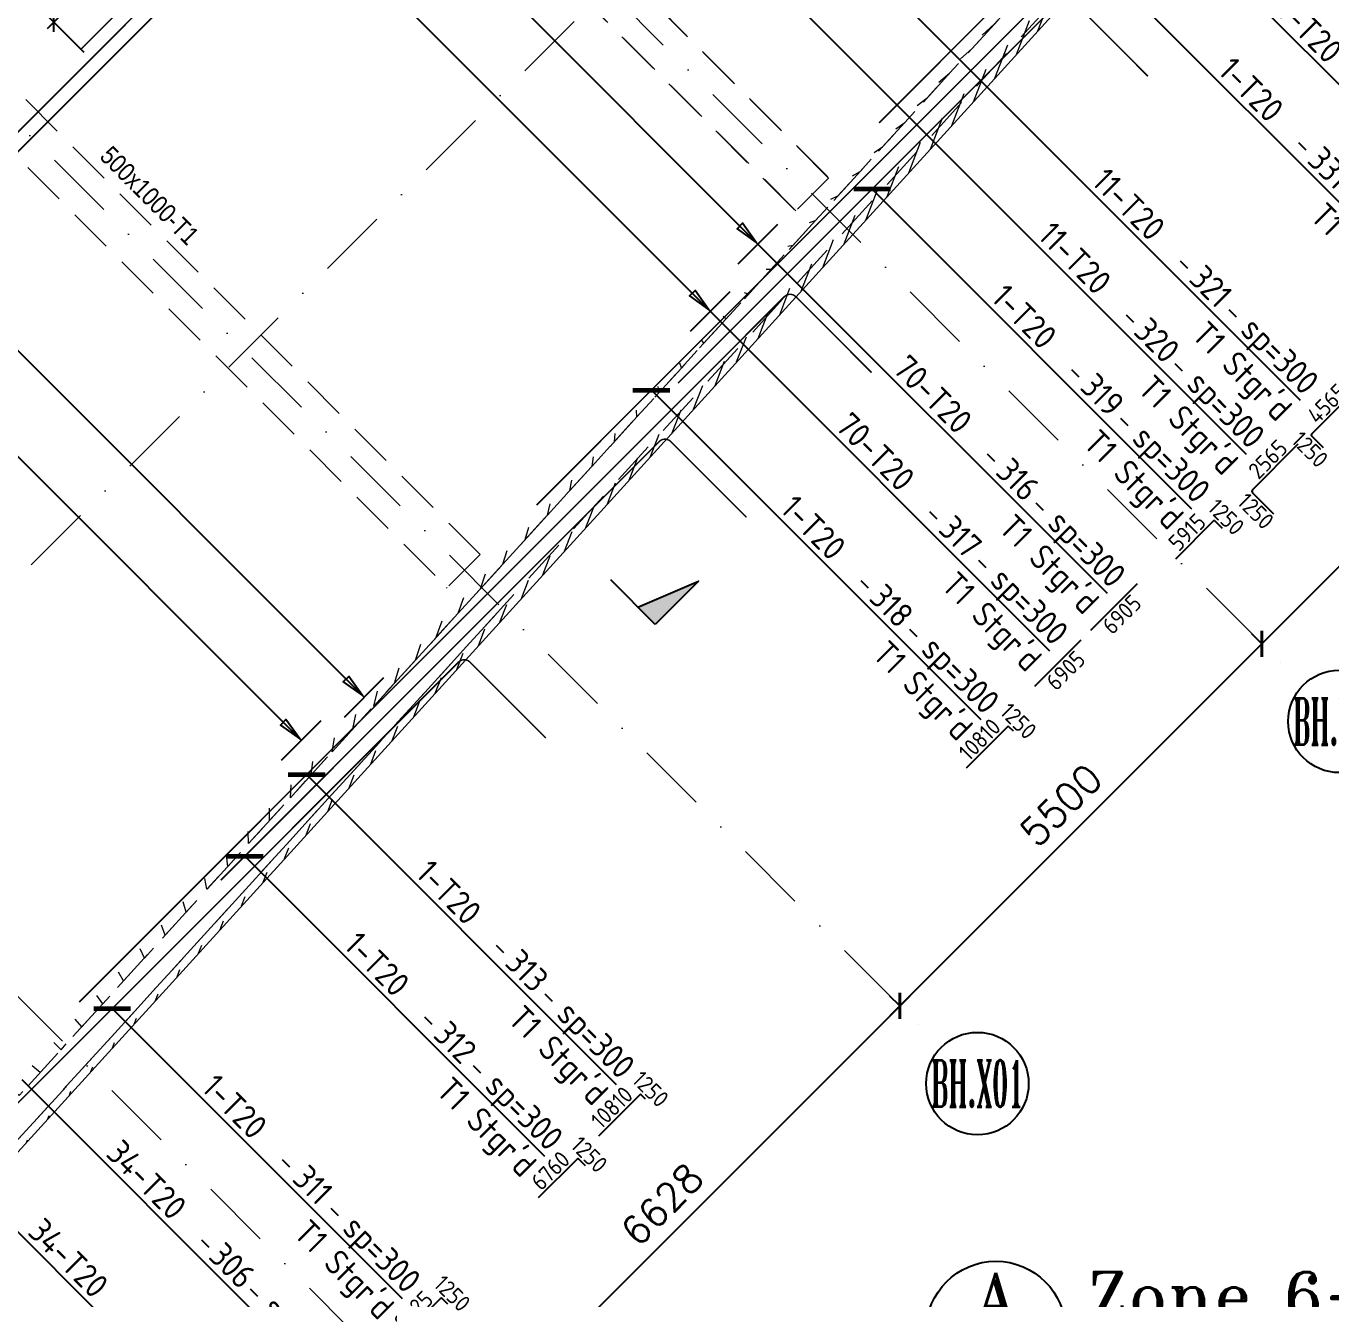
# Model space of a CAD drawing. Extents: x 660761725 to 1323371458, y 2734871439 to 5470067957.
# Drawn here: x 661601053 to 661615071, y 2735012155 to 2735025823 of the extents above; entities that cross this region are included whole.
import ezdxf
from ezdxf.enums import TextEntityAlignment as Align

# ---------------------------------------------------------------- set-up
doc = ezdxf.new("R2010")
doc.units = 0
for name, pattern in [('AXES', [1.95, 1.2, -0.25, 0.25, -0.25]), ('Hidden', [714.375, 476.25, -238.125]), ('sbp_axis_short', [10, 5, -2.5, 0, -2.5])]:
    doc.linetypes.add(name, pattern=pattern)
doc.layers.add('A-DETL', color=5, linetype='Continuous', lineweight=9, true_color=0x0000ff)
for name, color, linetype, lineweight in [('A-FLOR-PATT', 7, 'Continuous', 15), ('A-ROOF', 7, 'Continuous', 15), ('S-BEAM-IDEN', 2, 'Continuous', 9), ('S-GRID', 7, 'Continuous', 9), ('S-GRID-IDEN', 7, 'Continuous', 13)]:
    doc.layers.add(name, color=color, linetype=linetype, lineweight=lineweight)
for name, color, linetype in [('S-AXIS', 20, 'AXES'), ('S-DIMO', 100, 'Continuous'), ('S-RBAR-T16', 201, 'Continuous'), ('S-RBAR-T20', 10, 'Continuous'), ('S-RDIMO', 8, 'Continuous'), ('S-RSYMB', 7, 'Continuous'), ('S-SCEL-INDT', 222, 'Continuous'), ('S-SIMPLETEXT', 7, 'Continuous'), ('S-TXT', 3, 'Continuous')]:
    doc.layers.add(name, color=color, linetype=linetype)
doc.styles.add('Arial Narrow_1', font='ARIALN.TTF', dxfattribs={"height": 199.9999999999998})
doc.styles.add('ARMACAD', font='isocp.shx')
doc.styles.add('ROMANS', font='romans.shx')
doc.styles.add('ROMANT', font='romant')
doc.dimstyles.new('S-DIMI-100', dxfattribs={"dimscale": 100, "dimtxt": 2, "dimasz": 1.5, "dimexe": 1, "dimexo": 1, "dimgap": 1, "dimtad": 1, "dimdec": 0, "dimzin": 12, "dimdsep": 46, "dimtxsty": 'ROMANS', "dimblk": 'ARCHTICK', "dimcen": 0.09, "dimdle": 1, "dimclrd": 8, "dimclre": 8, "dimclrt": 4, "dimadec": 0, "dimazin": 3, "dimtfac": 1, "dimtdec": 0, "dimtix": 1, "dimtmove": 1, "dimatfit": 3, "dimtolj": 1, "dimtzin": 0, "dimarcsym": 0})
doc.dimstyles.new('S-DIMO-100', dxfattribs={"dimscale": 100, "dimtxt": 3, "dimasz": 2, "dimexe": 1.5, "dimexo": 1.5, "dimgap": 1.5, "dimtad": 1, "dimdec": 0, "dimzin": 12, "dimdsep": 46, "dimtxsty": 'ROMANS', "dimblk": 'ARCHTICK', "dimcen": 0.09, "dimdle": 1.5, "dimclrd": 8, "dimclre": 8, "dimclrt": 4, "dimadec": 0, "dimazin": 3, "dimtfac": 1, "dimtdec": 0, "dimtix": 1, "dimtmove": 1, "dimatfit": 3, "dimfxl": 1, "dimtolj": 1, "dimtzin": 0, "dimarcsym": 0})
pattern_1 = [(74.99999999999999, (0, 0), (-153.3407249233896, 41.08752341002518), [])]

# ---------------------------------------------------------------- blocks, each defined once
blk = doc.blocks.new('_ARCHTICK')
at = {"color": 0, "linetype": 'ByBlock', "const_width": 0.15}
blk.add_lwpolyline([(-0.5, -0.5), (0.5, 0.5)], dxfattribs=at)
blk = doc.blocks.new('*D113')
at = {"layer": 'S-DIMO', "color": 8, "lineweight": -2, "transparency": 16777216}
for p, q in [((662650641.7151127, 2734519489.808435), (662646540.5908527, 2734515388.494036)), ((662650529.1134998, 2734519390.27771), (662650429.5830785, 2734519489.803517)), ((662646640.0262022, 2734515501.190413), (662646540.5859352, 2734515600.62607))]:
    blk.add_line(p, q, dxfattribs=at)
at = {"layer": 'S-DIMO', "color": 8, "lineweight": -2, "transparency": 16777216, "xscale": 200, "yscale": 200, "zscale": 200}
for p, rotation in [((662650535.6515543, 2734519383.739959), 45.00132815847456), ((662646646.6544111, 2734515494.562512), 225.0013281584746)]:
    blk.add_blockref('_ARCHTICK', p, dxfattribs=dict(at, rotation=rotation))
at = {"layer": 'S-DIMO', "color": 4, "transparency": 16777216, "insert": (662648379.0160308, 2734517651.278353), "char_height": 300, "width": 199.5440968434552, "attachment_point": 5, "rotation": 45.00132815847457, "style": 'ROMANS'}
blk.add_mtext('\\A1;5500', dxfattribs=at)
blk = doc.blocks.new('*D114')
at = {"layer": 'S-DIMO', "color": 8, "lineweight": -2, "transparency": 16777216}
for p, q in [((662646752.7174524, 2734515600.631505), (662642651.5931929, 2734511499.317107)), ((662646640.0262022, 2734515501.190413), (662646540.585418, 2734515600.626588)), ((662642750.9389057, 2734511612.103117), (662642651.5882754, 2734511711.449142))]:
    blk.add_line(p, q, dxfattribs=at)
at = {"layer": 'S-DIMO', "color": 8, "lineweight": -2, "transparency": 16777216, "xscale": 200, "yscale": 200, "zscale": 200}
for p, rotation in [((662646646.6538938, 2734515494.563029), 45.00132815847456), ((662642757.6567513, 2734511605.385583), 225.0013281584746)]:
    blk.add_blockref('_ARCHTICK', p, dxfattribs=dict(at, rotation=rotation))
at = {"layer": 'S-DIMO', "color": 4, "transparency": 16777216, "insert": (662644490.0183705, 2734513762.101423), "char_height": 300, "width": 199.5440968434552, "attachment_point": 5, "rotation": 45.00132815847457, "style": 'ROMANS'}
blk.add_mtext('\\A1;5500', dxfattribs=at)
blk = doc.blocks.new('*D115')
at = {"layer": 'S-DIMO', "color": 8, "lineweight": -2, "transparency": 16777216}
for p, q in [((662642863.7196877, 2734511711.45468), (662637964.8870244, 2734506812.394895)), ((662642750.9389057, 2734511612.103117), (662642651.5876533, 2734511711.449763)), ((662638064.1247131, 2734506925.288924), (662637964.8821069, 2734507024.526929))]:
    blk.add_line(p, q, dxfattribs=at)
at = {"layer": 'S-DIMO', "color": 8, "lineweight": -2, "transparency": 16777216, "xscale": 200, "yscale": 200, "zscale": 200}
for p, rotation in [((662642757.6561291, 2734511605.386205), 45.00132815847456), ((662638070.9505827, 2734506918.463371), 225.0013281584746)]:
    blk.add_blockref('_ARCHTICK', p, dxfattribs=dict(at, rotation=rotation))
at = {"layer": 'S-DIMO', "color": 4, "transparency": 16777216, "insert": (662640202.1664039, 2734509474.051905), "char_height": 300, "width": 199.5440968434552, "attachment_point": 5, "rotation": 45.00132815847457, "style": 'ROMANS'}
blk.add_mtext('\\A1;6628', dxfattribs=at)
blk = doc.blocks.new('*U1142')
at = {"layer": 'S-AXIS', "color": 3, "linetype": 'Continuous'}
blk.add_circle((0, 5.5), 5.5, dxfattribs=at)
at = {"layer": 'S-AXIS', "color": 3, "linetype": 'Continuous', "ltscale": 0.5, "style": 'ROMANT', "width": 0.4, "flags": 8}
blk.add_attdef('A', text='', height=5, dxfattribs=at).set_placement((0, 5.5), align=Align.MIDDLE_CENTER)
blk = doc.blocks.new('*U1141')
at = {"layer": 'S-SCEL-INDT'}
blk.add_line((-1.598034076772778e-05, -9.017526509425661), (-4.236298395894313e-05, 0), dxfattribs=at)
blk.add_lwpolyline([(-1.598034251388655e-05, -9.017526509426535), (-2.729673832266011e-05, -5.517526509764139), (8.74998401881464, -9.017498218424205), (-1.598034251388655e-05, -9.017526509426535)], dxfattribs=at)
blk.add_solid([(8.749984018815223, -9.017498218424496), (-1.598034076772778e-05, -9.017526509423043), (4.374978361036412, -7.267512364094754), (-2.729674239717861e-05, -5.517526509763265)], dxfattribs=at)
blk = doc.blocks.new('I am… Limitless.')
at = {"layer": 'S-SCEL-INDT', "xscale": 75.00000000000088, "yscale": 75.00000000000088, "zscale": 75.00000000000088, "rotation": 45.00010152951856}
blk.add_blockref('*U1141', (662352440.7329911, 2734516181.62153), dxfattribs=at)
blk = doc.blocks.new('I am… Atomic.')
at = {"layer": 'A-FLOR-PATT', "transparency": 33554600}
h = blk.add_hatch(dxfattribs=at)
h.set_pattern_fill('ANSI31', color=8, scale=50, angle=30, style=0)
h.set_pattern_definition(pattern_1)
edge = h.paths.add_edge_path()
edge.add_line((662389967.6433319, 2734579123.010657), (662390007.8012236, 2734579503.468677))
edge.add_line((662390178.8400514, 2734578972.951882), (662393574.2351673, 2734576558.543434))
edge.add_line((662390389.9110394, 2734578822.862847), (662389967.7690635, 2734579123.040917))
edge.add_line((662401600.1085552, 2734571260.373601), (662390007.8012234, 2734579503.468677))
edge.add_line((662401045.2346829, 2734570742.112331), (662400996.5411683, 2734571280.666277))
edge.add_line((662400996.5411683, 2734571280.666277), (662391834.41239, 2734577795.702194))
edge.add_line((662401631.7932035, 2734570909.939), (662401600.1085552, 2734571260.373601))
edge.add_line((662398386.0115408, 2734568087.393885), (662401045.2346829, 2734570742.112331))
edge.add_line((662378065.801715, 2734545768.423274), (662383150.2610395, 2734551353.010825))
edge.add_line((662383150.2610395, 2734551353.010825), (662388234.7203641, 2734556937.598375))
edge.add_line((662388234.7203641, 2734556937.598375), (662393319.1796887, 2734562522.185926))
edge.add_line((662393319.1796887, 2734562522.185926), (662398403.6390133, 2734568106.773477))
edge.add_line((662377177.0145457, 2734544792.211362), (662378389.7704264, 2734546124.258873))
edge.add_line((662345219.5168241, 2734509691.243385), (662350637.7770958, 2734515642.46591))
edge.add_line((662350637.7770958, 2734515642.46591), (662356056.0373675, 2734521593.688435))
edge.add_line((662356056.0373675, 2734521593.688435), (662361474.2976393, 2734527544.91096))
edge.add_line((662361474.2976393, 2734527544.91096), (662366892.5579109, 2734533496.133485))
edge.add_line((662366892.5579109, 2734533496.133485), (662372310.8181826, 2734539447.35601))
edge.add_line((662372310.8181826, 2734539447.35601), (662377729.0784543, 2734545398.578536))
edge.add_line((662345267.5598451, 2734509156.384884), (662400082.3408674, 2734569362.972085))
edge.add_line((662401418.6805061, 2734570690.601139), (662400941.3227103, 2734570214.051982))
edge.add_line((662400082.3408674, 2734569362.972085), (662401631.7932035, 2734570909.939))
h = blk.add_hatch(dxfattribs=at)
h.set_pattern_fill('ANSI31', color=8, scale=50, angle=30, style=0)
h.set_pattern_definition(pattern_1)
edge = h.paths.add_edge_path()
edge.add_line((662345468.2720397, 2734510142.524049), (662345661.1307589, 2734509588.669044))
edge.add_line((662345219.5168241, 2734509691.243385), (662350637.7770958, 2734515642.46591))
edge.add_line((662350637.7770958, 2734515642.46591), (662356056.0373675, 2734521593.688435))
edge.add_line((662356056.0373675, 2734521593.688435), (662361474.2976393, 2734527544.91096))
edge.add_line((662361474.2976393, 2734527544.91096), (662366892.5579109, 2734533496.133485))
edge.add_line((662366892.5579109, 2734533496.133485), (662372310.8181826, 2734539447.35601))
edge.add_line((662372310.8181826, 2734539447.35601), (662377729.0784543, 2734545398.578536))
edge.add_line((662345267.5598451, 2734509156.384884), (662400082.3408674, 2734569362.972085))
at = {"layer": 'A-DETL', "color": 8, "linetype": 'Hidden', "lineweight": 9}
for p, q in [((662399013.4511831, 2734568320.204953), (662345232.817815, 2734509249.488402)), ((662354781.2747371, 2734520496.512781), (662348366.2298224, 2734526911.564058)), ((662348375.3924686, 2734526907.89297), (662354784.0222851, 2734520499.258766)), ((662348012.7404133, 2734526558.074927), (662354427.785328, 2734520143.02365)), ((662354430.404629, 2734520145.641461), (662348021.4752218, 2734526554.575255)), ((662351037.8658978, 2734516453.002254), (662344513.5569398, 2734522982.844296)), ((662344159.6396613, 2734522629.526549), (662350684.0984387, 2734516099.534561)), ((662354784.0222851, 2734520499.258766), (662354430.404629, 2734520145.641461)), ((662354781.2747371, 2734520496.512781), (662354784.0222851, 2734520499.258766)), ((662354430.404629, 2734520145.641461), (662354427.785328, 2734520143.02365)), ((662354430.1369091, 2734520145.375229), (662354430.368954, 2734520145.607274)), ((662351037.8658978, 2734516453.002254), (662350684.0984387, 2734516099.534561)), ((662351031.5755024, 2734516446.715436), (662351037.8658978, 2734516453.002254)), ((662350684.0984387, 2734516099.534561), (662350677.8080015, 2734516093.247701)), ((662351208.4437448, 2734515812.901352), (662345232.817815, 2734509249.488402))]:
    blk.add_line(p, q, dxfattribs=at)
at = {"layer": 'A-DETL', "color": 8, "linetype": 'Hidden', "lineweight": 9, "flags": 128}
blk.add_lwpolyline([(662345219.5168241, 2734509691.243385), (662350637.7770958, 2734515642.46591), (662356056.0373675, 2734521593.688435), (662361474.2976393, 2734527544.91096), (662366892.5579109, 2734533496.133485), (662372310.8181826, 2734539447.35601), (662377729.0784543, 2734545398.578536)], dxfattribs=at)
at = {"layer": 'A-ROOF', "color": 8, "lineweight": 13}
blk.add_line((662345267.5598451, 2734509156.384884), (662400082.3408674, 2734569362.972085), dxfattribs=at)
at = {"layer": 'S-BEAM-IDEN', "color": 8, "insert": (662347080.5751344, 2734520856.553458), "char_height": 199.9999999999999, "width": 1699.577499999999, "attachment_point": 1, "rotation": 314.9757148259339, "style": 'Arial Narrow_1'}
blk.add_mtext('500x1000-T1', dxfattribs=at)
blk = doc.blocks.new('*D263')
at = {"layer": 'S-RBAR-T16', "color": 8, "lineweight": -2, "transparency": 16777216}
for p, q in [((661602410.5840797, 2735026926.660038), (661601279.2129958, 2735025795.289526)), ((661602666.9609102, 2735026528.861686), (661602269.1627235, 2735026926.660074)), ((661601677.011469, 2735025538.912244), (661601279.2130315, 2735025936.710883))]:
    blk.add_line(p, q, dxfattribs=at)
at = {"layer": 'S-RBAR-T16', "color": 8, "lineweight": -2, "transparency": 16777216, "xscale": 150, "yscale": 150, "zscale": 150}
for p, rotation in [((661602339.8733838, 2735026855.949378), 44.99998551075053), ((661601349.9236917, 2735025866.000187), 224.9999855107505)]:
    blk.add_blockref('_ARCHTICK', p, dxfattribs=dict(at, rotation=rotation))
at = {"layer": 'S-RBAR-T16', "color": 4, "transparency": 16777216, "char_height": 200, "attachment_point": 5, "rotation": 44.99998551075046, "style": 'ROMANS'}
for s, insert in [('\\A1;1400', (661601703.4772178, 2735026502.396175)), ('\\A1;Lap', (661602009.8900788, 2735026195.983158))]:
    blk.add_mtext(s, dxfattribs=dict(at, insert=insert))
blk = doc.blocks.new('*U482')
at = {"layer": 'S-TXT'}
blk.add_circle((0, 0), 7.499999999822649, dxfattribs=at)
at = {"layer": 'S-TXT', "color": 7, "style": 'ROMANT', "flags": 8}
blk.add_attdef('01', text='', height=5.000000001018634, dxfattribs=at).set_placement((0, 3.750000000763976), align=Align.MIDDLE)
blk.add_attdef('PLAN', text='', height=5.000000001018634, dxfattribs=at).set_placement((9.909673645741805, -0.1666666667006211), align=Align.BOTTOM_LEFT)
at = {"layer": 'S-TXT', "style": 'ROMANS', "width": 0.7499999997726263, "flags": 8}
blk.add_attdef('1:250', text='', height=2.500000000509317, dxfattribs=at).set_placement((285.3366143718506, -4.500000000916803), align=Align.BOTTOM_RIGHT)
at = {"layer": 'S-TXT', "style": 'ROMANS', "width": 0.6999999997953636, "flags": 8}
blk.add_attdef('-', text='', height=2.250000000458385, dxfattribs=at).set_placement((0, -2.264055869549338), align=Align.MIDDLE)
blk = doc.blocks.new('cadf_10')
at = {"color": 1}
for p, q in [((-4.158496580606208, 1.201089783226742), (-5.644468778018359, 1.201089783226742)), ((4.158496580606207, 1.201089783226742), (5.644468778018359, 1.201089783226742))]:
    blk.add_line(p, q, dxfattribs=at)
at = {"style": 'ARMACAD'}
for tag, p in [('$COM1', (-10.93526643674234, 2.542619974829577)), ('$COM2', (-9.757982686735758, -5.302973364669228))]:
    blk.add_attdef(tag, text='', height=3.5, dxfattribs=at).set_placement(p, align=Align.BOTTOM_RIGHT)
at = {"color": 1, "style": 'ARMACAD'}
blk.add_attdef('$NUM', text='', height=3.5, dxfattribs=at).set_placement((0, 0), align=Align.CENTER)
blk = doc.blocks.new('CADF_02')
at = {"color": 0}
blk.add_lwpolyline([(0, 0), (2.5, -0.4166666679084301), (2.5, 0.4166666679084301)], close=True, dxfattribs=at)
blk = doc.blocks.new('cadf_03')
at = {"color": 8}
blk.add_lwpolyline([(-3.725290298461914e-09, 2.99999999627471), (3.725290298461914e-09, -3.000000007450581)], dxfattribs=at)
blk.add_blockref('CADF_02', (0.2513523101806641, 0), dxfattribs=at)
blk = doc.blocks.new('cadf_04')
at = {"color": 8, "const_width": 0.5000000000000002}
blk.add_lwpolyline([(1.414213560521603, 1.414213564246893), (-1.414213556796312, -1.414213556796312)], dxfattribs=at)
blk = doc.blocks.new('*U537', base_point=(661605570.1956782, 2735012353.926122))
at = {"layer": 'S-RSYMB'}
blk.add_lwpolyline([(661605374.7340604, 2735012103.926132), (661605314.0455792, 2735012164.614617, -0.4142135623730951), (661605314.0455794, 2735012173.758735), (661605742.3191714, 2735012602.032302, -0.4142135623730951), (661605751.4632894, 2735012602.032301), (661605812.1517706, 2735012541.343817)], format="xyb", dxfattribs=at)
at = {"layer": 'S-RSYMB', "style": 'ARMACAD'}
for tag, rotation, p in [('D2', 314.9999983306905, (661605863.1248121, 2735012653.005336)), ('D1', 44.99999833464464, (661605446.865098, 2735012469.212801)), ('D0', 314.9999983264963, (661605263.0725377, 2735012052.953097))]:
    blk.add_attdef(tag, text='', height=180, rotation=rotation, dxfattribs=at).set_placement(p, align=Align.MIDDLE_CENTER)
blk = doc.blocks.new('*U538', base_point=(661606815.8143741, 2735013599.544745))
at = {"layer": 'S-RSYMB'}
blk.add_lwpolyline([(661606563.4691869, 2735013389.893685), (661606980.52186, 2735013806.946335, -0.4142135623730951), (661606991.3832649, 2735013806.946334), (661607063.4691869, 2735013734.860408)], format="xyb", dxfattribs=at)
at = {"layer": 'S-RSYMB', "style": 'ARMACAD'}
for tag, rotation, p in [('D1', 314.9999983894099, (661607108.743508, 2735013852.220649)), ('D0', 44.99999838769148, (661606690.6782459, 2735013679.737292))]:
    blk.add_attdef(tag, text='', height=180, rotation=rotation, dxfattribs=at).set_placement(p, align=Align.MIDDLE_CENTER)
blk = doc.blocks.new('*U539', base_point=(661608325.6879568, 2735015109.418239))
at = {"layer": 'S-RSYMB'}
blk.add_lwpolyline([(661608061.2151669, 2735014886.190721), (661608506.1776508, 2735015331.15318, -0.4142135623730951), (661608513.3844503, 2735015331.15318), (661608561.215167, 2735015283.322461)], format="xyb", dxfattribs=at)
at = {"layer": 'S-RSYMB', "style": 'ARMACAD'}
for tag, rotation, p in [('D1', 314.9999983894099, (661608618.6170907, 2735015388.555098)), ('D0', 44.99999839315124, (661608202.3791313, 2735015189.989233))]:
    blk.add_attdef(tag, text='', height=180, rotation=rotation, dxfattribs=at).set_placement(p, align=Align.MIDDLE_CENTER)
blk = doc.blocks.new('*U542', base_point=(661612860.362728, 2735019644.092744))
at = {"layer": 'S-RSYMB'}
blk.add_lwpolyline([(661612860.362728, 2735019394.092758), (661613360.362728, 2735019894.09273)], dxfattribs=at)
at = {"layer": 'S-RSYMB', "style": 'ARMACAD'}
blk.add_attdef('D0', text='', height=180, rotation=44.99999838987971, dxfattribs=at).set_placement((661613191.6800056, 2735019562.775462), align=Align.MIDDLE_CENTER)
blk = doc.blocks.new('*U543', base_point=(661612243.5739732, 2735019027.304025))
at = {"layer": 'S-RSYMB'}
blk.add_lwpolyline([(661612243.5739732, 2735018777.304039), (661612743.5739732, 2735019277.304011)], dxfattribs=at)
at = {"layer": 'S-RSYMB', "style": 'ARMACAD'}
blk.add_attdef('D0', text='', height=180, rotation=44.99999838638249, dxfattribs=at).set_placement((661612574.8912507, 2735018945.986742), align=Align.MIDDLE_CENTER)
blk = doc.blocks.new('*U544', base_point=(661614459.7765173, 2735021243.506439))
at = {"layer": 'S-RSYMB'}
blk.add_lwpolyline([(661614195.30374, 2735021020.278935), (661614640.2661948, 2735021465.241365, -0.4142135623730951), (661614647.4729981, 2735021465.241365), (661614695.3037401, 2735021417.410621)], format="xyb", dxfattribs=at)
at = {"layer": 'S-RSYMB', "style": 'ARMACAD'}
for tag, rotation, p in [('D1', 314.9999983894099, (661614752.7056512, 2735021522.64327)), ('D0', 44.999998390896, (661614336.4676899, 2735021324.077433))]:
    blk.add_attdef(tag, text='', height=180, rotation=rotation, dxfattribs=at).set_placement(p, align=Align.MIDDLE_CENTER)
blk = doc.blocks.new('*U545', base_point=(661613523.5576953, 2735020307.287672))
at = {"layer": 'S-RSYMB'}
blk.add_lwpolyline([(661613275.4891344, 2735020102.424157), (661613682.6998101, 2735020509.634809, -0.4142135623730951), (661613694.8499597, 2735020509.634809), (661613775.4891344, 2735020428.99563)], format="xyb", dxfattribs=at)
at = {"layer": 'S-RSYMB', "style": 'ARMACAD'}
for tag, rotation, p in [('D1', 314.9999983894099, (661613816.4868292, 2735020550.632497)), ('D0', 44.99999839033867, (661613397.7771947, 2735020387.346766))]:
    blk.add_attdef(tag, text='', height=180, rotation=rotation, dxfattribs=at).set_placement(p, align=Align.MIDDLE_CENTER)
blk = doc.blocks.new('*U975', base_point=(661614885.2317541, 2735021739.672328))
at = {"layer": 'S-RSYMB'}
blk.add_lwpolyline([(661614984.1752322, 2735021498.466245), (661614888.2258921, 2735021594.415591, -0.4142135623730951), (661614888.2258925, 2735021608.87257), (661615260.231754, 2735021980.87841)], format="xyb", dxfattribs=at)
at = {"layer": 'S-RSYMB', "style": 'ARMACAD'}
for tag, rotation, p in [('D1', 44.99999839136692, (661615013.240865, 2735021855.863451)), ('D0', 314.9999983264963, (661614875.2126005, 2735021485.45296))]:
    blk.add_attdef(tag, text='', height=134.9999999655033, rotation=rotation, dxfattribs=at).set_placement(p, align=Align.MIDDLE_CENTER)
blk = doc.blocks.new('*U976', base_point=(661614306.2508491, 2735021160.691456))
at = {"layer": 'S-RSYMB'}
blk.add_lwpolyline([(661614484.3357677, 2735020876.527741), (661614311.639894, 2735021049.223625, -0.4142135623730951), (661614311.6398947, 2735021075.244237), (661614681.250849, 2735021444.855171)], format="xyb", dxfattribs=at)
at = {"layer": 'S-RSYMB', "style": 'ARMACAD'}
for tag, rotation, p in [('D1', 44.99999838716188, (661614435.4574137, 2735021321.037666)), ('D0', 314.9999983264963, (661614336.9998692, 2735020901.887725))]:
    blk.add_attdef(tag, text='', height=134.9999999655033, rotation=rotation, dxfattribs=at).set_placement(p, align=Align.MIDDLE_CENTER)
blk = doc.blocks.new('I am… All Range.')
at = {"layer": 'S-GRID', "color": 8, "linetype": 'sbp_axis_short', "lineweight": 13, "ltscale": 150}
for p, q in [((662627061.1529542, 2734509978.252891), (662693164.7237693, 2734576081.823706)), ((662618471.4835767, 2734543669.734396), (662647091.3762469, 2734515049.841725)), ((662614582.3962799, 2734539780.647099), (662643202.2889504, 2734511160.754429)), ((662609895.5820874, 2734535093.832907), (662638515.474758, 2734506473.940236))]:
    blk.add_line(p, q, dxfattribs=at)
at = {"layer": 'S-GRID-IDEN', "color": 9}
ref = blk.add_blockref('*U1142', (662647480.2928351, 2734514110.940855), dxfattribs=dict(at, xscale=100.0000000000075, yscale=100, zscale=100.0000000000028, rotation=359.9999999381469))
ref.add_attrib('A', 'BH.X02', dxfattribs={"layer": 'S-AXIS', "color": 3, "linetype": 'Continuous', "ltscale": 0.5, "height": 499.9999999999999, "rotation": 359.9999999381469, "style": 'ROMANT', "width": 0.4000000000000299}).set_placement((662647480.2928357, 2734514660.940855), align=Align.MIDDLE_CENTER)
ref = blk.add_blockref('*U1142', (662643591.2055386, 2734510221.853559), dxfattribs=dict(at, xscale=100.0000000000075, yscale=100, zscale=100.0000000000028, rotation=359.9999999381469))
ref.add_attrib('A', 'BH.X01', dxfattribs={"layer": 'S-AXIS', "color": 3, "linetype": 'Continuous', "ltscale": 0.5, "height": 499.9999999999999, "rotation": 359.9999999381469, "style": 'ROMANT', "width": 0.4000000000000299}).set_placement((662643591.2055392, 2734510771.853558), align=Align.MIDDLE_CENTER)
at = {"layer": 'S-DIMO', "color": 3}
for base, p1, p2, picture, middle in [((662646646.6544111, 2734515494.562512), (662650635.1819755, 2734519284.214152), (662646746.0946782, 2734515395.126855), '*D113', (662648379.0160308, 2734517651.278353)), ((662642757.6567513, 2734511605.385583), (662646746.0946782, 2734515395.126855), (662642857.0073817, 2734511506.039558), '*D114', (662644490.0183705, 2734513762.101423)), ((662638070.9505827, 2734506918.463371), (662642857.0073817, 2734511506.039558), (662638170.193189, 2734506819.225366), '*D115', (662640202.1664039, 2734509474.051905))]:
    dim = blk.add_linear_dim(base=base, p1=p1, p2=p2, angle=45.00132815847456, dimstyle='S-DIMO-100', dxfattribs=at)
    dim.commit()
    dim.dimension.update_dxf_attribs({"geometry": picture, "text_midpoint": middle})

msp = doc.modelspace()

# ---------------------------------------------------------------- linework, layer by layer
at = {"layer": 'S-RBAR-T20', "linetype": 'Hidden', "const_width": 16}
for points in [[(661610217.119737, 2735024784.072776), (661617791.8198513, 2735032358.772466, -0.4142135623730951), (661617914.5028777, 2735032358.772462), (661618728.7363133, 2735031544.538981)], [(661606536.617107, 2735020679.306297), (661614111.3126566, 2735028254.001421, -0.4142135623730951), (661614233.9956831, 2735028254.001418), (661615048.2291187, 2735027439.767936)], [(661608056.6101949, 2735021987.740334), (661612168.3158092, 2735026099.445717, -0.4142135623730951), (661612290.9988357, 2735026099.445714), (661613105.2322713, 2735025285.212233)], [(661601624.381928, 2735015342.807337), (661609199.0819712, 2735022917.506955, -0.4142135623730951), (661609321.7649976, 2735022917.506952), (661610135.9984332, 2735022103.27347)], [(661603144.3750157, 2735016651.241374), (661607855.1177197, 2735021361.983813, -0.4142135623730951), (661607977.8007461, 2735021361.983809), (661608792.0341817, 2735020547.750328)], [(661600766.774045, 2735012310.358619), (661599952.5406102, 2735013124.592102, -0.4142135623730951), (661599952.5406138, 2735013247.275128), (661605698.5186161, 2735018993.252796, -0.4142135623730951), (661605821.2016426, 2735018993.252792), (661606635.4350775, 2735018179.01931)]]:
    msp.add_lwpolyline(points, format="xyb", dxfattribs=at)
for points in [[(661601641.9425274, 2735025573.98115), (661606524.5267556, 2735030456.565104)], [(661598143.347941, 2735021652.268832), (661604257.664635, 2735027766.585182)], [(661596623.3548529, 2735020343.834795), (661602737.6715333, 2735026458.151132)]]:
    msp.add_lwpolyline(points, dxfattribs=at)
at = {"layer": 'S-RDIMO'}
for p, q in [((661602535.3423549, 2735029863.047688), (661608915.7182859, 2735023482.671399)), ((661602024.3330837, 2735029140.47948), (661608404.7090144, 2735022760.10319)), ((661612999.5480844, 2735027354.942002), (661616643.9586871, 2735023710.531185)), ((661612261.921382, 2735026828.874306), (661616012.1114664, 2735023078.684002)), ((661604684.6545283, 2735018615.784858), (661598092.1465688, 2735025208.293188)), ((661604009.824175, 2735018152.513507), (661597417.3162153, 2735024745.021836)), ((661610142.0646652, 2735024073.194686), (661613574.343236, 2735020640.915913)), ((661607770.821856, 2735021913.510983), (661611308.8799099, 2735018375.452721)), ((661604066.1874534, 2735017784.612727), (661607392.1134715, 2735014458.686512)), ((661603401.2134781, 2735016908.079821), (661606621.3600119, 2735013687.933098)), ((661601977.3300693, 2735015272.064466), (661605091.4105877, 2735012157.983763)), ((661601005.5524483, 2735014511.845865), (661604225.4124489, 2735011291.985675)), ((661600059.2336226, 2735013777.659124), (661603385.1596373, 2735010451.732913))]:
    msp.add_line(p, q, dxfattribs=at)
for points in [[(661604291.4865257, 2735032253.868657), (661614739.3909793, 2735021805.963589)], [(661603606.7261375, 2735031780.667274), (661614160.4100744, 2735021226.982718)], [(661608915.7182859, 2735023482.671399), (661612665.9083655, 2735019732.481097)], [(661608404.7090144, 2735022760.10319), (661612049.119611, 2735019115.692379)]]:
    msp.add_lwpolyline(points, dxfattribs=at)

# ---------------------------------------------------------------- block references
at = {"layer": 'S-AXIS'}
for name, p in [('I am… All Range.', (-1032317.531363606, 503695.4297404289)), ('I am… Atomic.', (-745106.9118326902, 503695.4297404289)), ('I am… Limitless.', (-745106.9118326902, 503695.4297404289))]:
    msp.add_blockref(name, p, dxfattribs=at)
ref = msp.add_blockref('*U482', (661611471.9268943, 2735011809.330571), dxfattribs=dict(at, xscale=100, yscale=100, zscale=100))
ref.add_attrib('01', 'A', dxfattribs={"layer": 'S-TXT', "color": 7, "height": 500.0000001018634, "style": 'ROMANT'}).set_placement((661611471.9268943, 2735012184.330571), align=Align.MIDDLE)
ref.add_attrib('PLAN', 'Zone 6-Level 5-Rebar-Slab-Top Reinforcement T1 Layer- Plan ', dxfattribs={"layer": 'S-TXT', "color": 7, "height": 500.0000001018634, "style": 'ROMANT'}).set_placement((661612462.8942589, 2735011792.663904), align=Align.BOTTOM_LEFT)
at = {"layer": 'S-RDIMO'}
for name, p, xscale, yscale, zscale, rotation in [('cadf_04', (661610142.0646652, 2735024073.194686), 100, 100, 100, 314.9999983134862), ('cadf_03', (661608915.7182859, 2735023482.671399), 100, 100, 100, 134.9999983888983), ('cadf_03', (661608404.7090144, 2735022760.10319), 100, 100, 100, 134.9999983894336), ('cadf_04', (661607770.821856, 2735021913.510983), 99.99999999999987, 99.99999999999987, 99.99999999999987, 314.9999983117856), ('cadf_03', (661604684.6545283, 2735018615.784858), 100, 100, 100, 134.9999983920455), ('cadf_03', (661604009.8241749, 2735018152.513507), 99.99999999999999, 99.99999999999999, 99.99999999999999, 134.9999983941175), ('cadf_04', (661604066.1874534, 2735017784.612727), 100.0000000000001, 100.0000000000001, 100.0000000000001, 314.9999983067901), ('cadf_04', (661603401.2134778, 2735016908.079821), 100, 100, 100, 314.9999983182816), ('cadf_04', (661601977.3300692, 2735015272.064466), 99.99999999999999, 99.99999999999999, 99.99999999999999, 314.9999983047337)]:
    msp.add_blockref(name, p, dxfattribs=dict(at, xscale=xscale, yscale=yscale, zscale=zscale, rotation=rotation))
at = {"layer": 'S-RSYMB', "xscale": 1.330000013113022, "yscale": 1.330000042915344, "zscale": 1.33}
for name, p, values in [('*U975', (661614859.7854543, 2735021614.980045, -1.33e-08), {'D0': '1250', 'D1': '4565'}), ('*U976', (661614222.4046003, 2735020958.671394, -1.33e-08), {'D0': '1250', 'D1': '2565'})]:
    msp.add_blockref(name, p, dxfattribs=at).add_auto_attribs(values)
at = {"layer": 'S-RSYMB'}
for name, p, values in [('*U545', (661613652.4434569, 2735020308.689766, 1e-08), {'D0': '5915', 'D1': '1250'}), ('*U542', (661612492.8591336, 2735019587.130422), {'D0': '6905'}), ('*U543', (661611889.6198717, 2735018983.891196), {'D0': '6905'}), ('*U544', (661611420.8131074, 2735018081.673156, 1e-08), {'D0': '10810', 'D1': '1250'}), ('*U539', (661607468.8047727, 2735014129.665068, 1e-08), {'D0': '10810', 'D1': '1250'}), ('*U538', (661606810.2806271, 2735013452.580276, 1e-08), {'D0': '6760', 'D1': '1250'}), ('*U537', (661605338.0149722, 2735011914.802315, -1e-08), {'D0': '1250', 'D1': '8325', 'D2': '1250'})]:
    msp.add_blockref(name, p, dxfattribs=at).add_auto_attribs(values)
at = {"layer": 'S-SIMPLETEXT'}
ref = msp.add_blockref('cadf_10', (661615594.3694499, 2735024839.669999), dxfattribs=dict(at, xscale=74.99999998083516, yscale=75, zscale=75, rotation=314.9999983257133))
ref.add_attrib('$NUM', '330', dxfattribs={"color": 1, "height": 262.5, "rotation": 315, "style": 'ARMACAD', "flags": 2}).set_placement((661615594.3694499, 2735024839.669999), align=Align.CENTER)
ref.add_attrib('$COM1', '1-T20         sp=300', dxfattribs={"height": 262.5, "rotation": 315, "style": 'ARMACAD', "flags": 2}).set_placement((661616683.7334447, 2735023750.305941), align=Align.RIGHT)
ref = msp.add_blockref('cadf_10', (661614962.5222293, 2735024207.822816), dxfattribs=dict(at, xscale=74.99999998083517, yscale=75, zscale=75, rotation=314.9999983257132))
ref.add_attrib('$NUM', '331', dxfattribs={"color": 1, "height": 262.5, "rotation": 315, "style": 'ARMACAD', "flags": 2}).set_placement((661614962.5222293, 2735024207.822816), align=Align.CENTER)
ref.add_attrib('$COM1', '1-T20         sp=300', dxfattribs={"height": 262.5, "rotation": 315, "style": 'ARMACAD', "flags": 2}).set_placement((661616051.886224, 2735023118.458757), align=Align.RIGHT)
ref = msp.add_blockref('cadf_10', (661613689.8017422, 2735022935.102403), dxfattribs=dict(at, xscale=74.99999998083517, yscale=75, zscale=75, rotation=314.9999983257132))
ref.add_attrib('$NUM', '321', dxfattribs={"color": 1, "height": 262.5, "rotation": 315, "style": 'ARMACAD', "flags": 2}).set_placement((661613689.8017422, 2735022935.102403), align=Align.CENTER)
ref.add_attrib('$COM1', '11-T20         sp=300', dxfattribs={"height": 262.5, "rotation": 315, "style": 'ARMACAD', "flags": 2}).set_placement((661614779.1657369, 2735021845.738345), align=Align.RIGHT)
ref = msp.add_blockref('cadf_10', (661613110.8208373, 2735022356.121532), dxfattribs=dict(at, xscale=74.99999998083516, yscale=75, zscale=75, rotation=314.9999983257133))
ref.add_attrib('$NUM', '320', dxfattribs={"color": 1, "height": 262.5, "rotation": 315, "style": 'ARMACAD', "flags": 2}).set_placement((661613110.8208373, 2735022356.121532), align=Align.CENTER)
ref.add_attrib('$COM1', '11-T20         sp=300', dxfattribs={"height": 262.5, "rotation": 315, "style": 'ARMACAD', "flags": 2}).set_placement((661614200.184832, 2735021266.757473), align=Align.RIGHT)
ref = msp.add_blockref('cadf_10', (661612524.7539988, 2735021770.054727), dxfattribs=dict(at, xscale=74.99999998083517, yscale=75, zscale=75, rotation=314.9999983257133))
ref.add_attrib('$NUM', '319', dxfattribs={"color": 1, "height": 262.5, "rotation": 315, "style": 'ARMACAD', "flags": 2}).set_placement((661612524.7539988, 2735021770.054727), align=Align.CENTER)
ref.add_attrib('$COM1', '1-T20         sp=300', dxfattribs={"height": 262.5, "rotation": 315, "style": 'ARMACAD', "flags": 2}).set_placement((661613614.1179934, 2735020680.690669), align=Align.RIGHT)
ref = msp.add_blockref('cadf_10', (661611616.3191288, 2735020861.619911), dxfattribs=dict(at, xscale=74.99999998083516, yscale=75, zscale=75, rotation=314.9999983257133))
ref.add_attrib('$NUM', '316', dxfattribs={"color": 1, "height": 262.5, "rotation": 315, "style": 'ARMACAD', "flags": 2}).set_placement((661611616.3191288, 2735020861.619911), align=Align.CENTER)
ref.add_attrib('$COM1', '70-T20         sp=300', dxfattribs={"height": 262.5, "rotation": 315, "style": 'ARMACAD', "flags": 2}).set_placement((661612705.6831232, 2735019772.255852), align=Align.RIGHT)
ref = msp.add_blockref('cadf_10', (661610999.530374, 2735020244.831192), dxfattribs=dict(at, xscale=74.99999998083516, yscale=75, zscale=75, rotation=314.9999983257133))
ref.add_attrib('$NUM', '317', dxfattribs={"color": 1, "height": 262.5, "rotation": 315, "style": 'ARMACAD', "flags": 2}).set_placement((661610999.530374, 2735020244.831192), align=Align.CENTER)
ref.add_attrib('$COM1', '70-T20         sp=300', dxfattribs={"height": 262.5, "rotation": 315, "style": 'ARMACAD', "flags": 2}).set_placement((661612088.8943686, 2735019155.467134), align=Align.RIGHT)
ref = msp.add_blockref('cadf_10', (661610259.2906731, 2735019504.591535), dxfattribs=dict(at, xscale=74.99999998083517, yscale=75, zscale=75, rotation=314.9999983257133))
ref.add_attrib('$NUM', '318', dxfattribs={"color": 1, "height": 262.5, "rotation": 315, "style": 'ARMACAD', "flags": 2}).set_placement((661610259.2906731, 2735019504.591535), align=Align.CENTER)
ref.add_attrib('$COM1', '1-T20         sp=300', dxfattribs={"height": 262.5, "rotation": 315, "style": 'ARMACAD', "flags": 2}).set_placement((661611348.6546677, 2735018415.227477), align=Align.RIGHT)
ref = msp.add_blockref('cadf_10', (661606342.5242347, 2735015587.825326), dxfattribs=dict(at, xscale=74.99999998083516, yscale=75, zscale=75, rotation=314.9999983257133))
ref.add_attrib('$NUM', '313', dxfattribs={"color": 1, "height": 262.5, "rotation": 315, "style": 'ARMACAD', "flags": 2}).set_placement((661606342.5242347, 2735015587.825326), align=Align.CENTER)
ref.add_attrib('$COM1', '1-T20         sp=300', dxfattribs={"height": 262.5, "rotation": 315, "style": 'ARMACAD', "flags": 2}).set_placement((661607431.8882293, 2735014498.461267), align=Align.RIGHT)
ref = msp.add_blockref('cadf_10', (661605571.7707748, 2735014817.071912), dxfattribs=dict(at, xscale=74.99999998083516, yscale=75, zscale=75, rotation=314.9999983257133))
ref.add_attrib('$NUM', '312', dxfattribs={"color": 1, "height": 262.5, "rotation": 315, "style": 'ARMACAD', "flags": 2}).set_placement((661605571.7707748, 2735014817.071912), align=Align.CENTER)
ref.add_attrib('$COM1', '1-T20         sp=300', dxfattribs={"height": 262.5, "rotation": 315, "style": 'ARMACAD', "flags": 2}).set_placement((661606661.1347696, 2735013727.707854), align=Align.RIGHT)
ref = msp.add_blockref('cadf_10', (661604041.8213509, 2735013287.122578), dxfattribs=dict(at, xscale=74.99999998083514, yscale=75, zscale=75, rotation=314.9999983257133))
ref.add_attrib('$NUM', '311', dxfattribs={"color": 1, "height": 262.5, "rotation": 315, "style": 'ARMACAD', "flags": 2}).set_placement((661604041.8213509, 2735013287.122578), align=Align.CENTER)
ref.add_attrib('$COM1', '1-T20         sp=300', dxfattribs={"height": 262.5, "rotation": 315, "style": 'ARMACAD', "flags": 2}).set_placement((661605131.1853453, 2735012197.758519), align=Align.RIGHT)
ref = msp.add_blockref('cadf_10', (661603175.8232118, 2735012421.124489), dxfattribs=dict(at, xscale=74.99999998083517, yscale=75, zscale=75, rotation=314.9999983257133))
ref.add_attrib('$NUM', '306', dxfattribs={"color": 1, "height": 262.5, "rotation": 315, "style": 'ARMACAD', "flags": 2}).set_placement((661603175.8232118, 2735012421.124489), align=Align.CENTER)
ref.add_attrib('$COM1', '34-T20         sp=300', dxfattribs={"height": 262.5, "rotation": 315, "style": 'ARMACAD', "flags": 2}).set_placement((661604265.1872065, 2735011331.760431), align=Align.RIGHT)
ref = msp.add_blockref('cadf_10', (661602335.5704004, 2735011580.871727), dxfattribs=dict(at, xscale=74.99999998083516, yscale=75, zscale=75, rotation=314.9999983257133))
ref.add_attrib('$NUM', '305', dxfattribs={"color": 1, "height": 262.5, "rotation": 315, "style": 'ARMACAD', "flags": 2}).set_placement((661602335.5704004, 2735011580.871727), align=Align.CENTER)
ref.add_attrib('$COM1', '34-T20         sp=300', dxfattribs={"height": 262.5, "rotation": 315, "style": 'ARMACAD', "flags": 2}).set_placement((661603424.9343951, 2735010491.507669), align=Align.RIGHT)

# ---------------------------------------------------------------- texts
at = {"layer": 'S-SIMPLETEXT', "style": 'ARMACAD'}
for p in [(661615765.4110272, 2735022832.35646), (661614492.6905397, 2735021559.636049), (661613913.7096344, 2735020980.655179), (661613327.6427959, 2735020394.588375), (661612419.2079256, 2735019486.153559), (661611802.4191711, 2735018869.364841), (661611062.1794701, 2735018129.125183), (661607145.4130297, 2735014212.358976), (661606374.6595694, 2735013441.605561), (661604844.710145, 2735011911.656227)]:
    msp.add_text("T1 Stgr'd", height=262.4999999999999, rotation=315, dxfattribs=at).set_placement(p, align=Align.RIGHT)

# ---------------------------------------------------------------- dimensions: what is measured, and where the dimension line sits
at = {"layer": 'S-RBAR-T16'}
dim = msp.add_linear_dim(base=(661601349.9236917, 2735025866.000187), p1=(661602737.6715707, 2735026458.15099), p2=(661601747.7221293, 2735025468.201548), angle=44.99998551075047, text='<>\\XLap', dimstyle='S-DIMI-100', dxfattribs=at)
dim.commit()
dim.dimension.update_dxf_attribs({"geometry": '*D263', "text_midpoint": (661601844.8985382, 2735026360.974782)})

doc.saveas('drawing.dxf')
